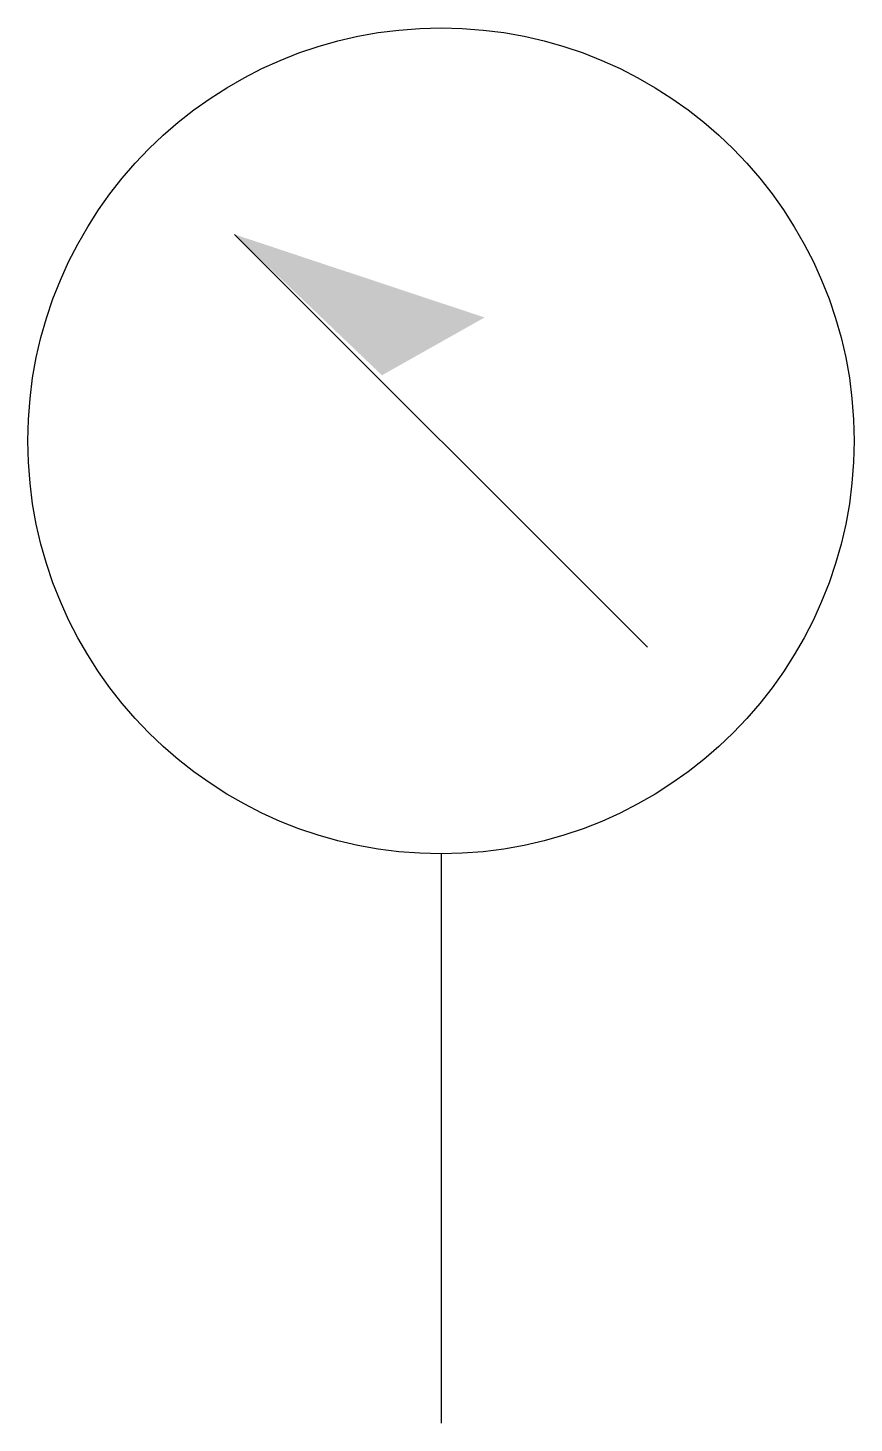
# Model space of a CAD drawing. Header units: millimetres. Extents: x -10115.366 to -10115.196, y 62.264 to 62.55.
import ezdxf

# ---------------------------------------------------------------- set-up
doc = ezdxf.new("R2010")
doc.units = ezdxf.units.MM
doc.header["$LTSCALE"] = 10
doc.layers.add('Tub_componentes', color=2, linetype='Continuous')

msp = doc.modelspace()

# ---------------------------------------------------------------- linework, layer by layer
at = {"layer": 'Tub_componentes', "color": 1}
msp.add_line((-10115.23865, 62.42304), (-10115.32329, 62.50768), dxfattribs=at)
at = {"layer": 'Tub_componentes'}
msp.add_line((-10115.28097, 62.38072), (-10115.28097, 62.26402), dxfattribs=at)
msp.add_circle((-10115.28097, 62.46536), 0.08465, dxfattribs=at)
at = {"layer": 'Tub_componentes', "color": 1}
msp.add_solid([(-10115.32329, 62.50768), (-10115.27204, 62.49065), (-10115.29307, 62.4788)], dxfattribs=at)

doc.saveas('drawing.dxf')
